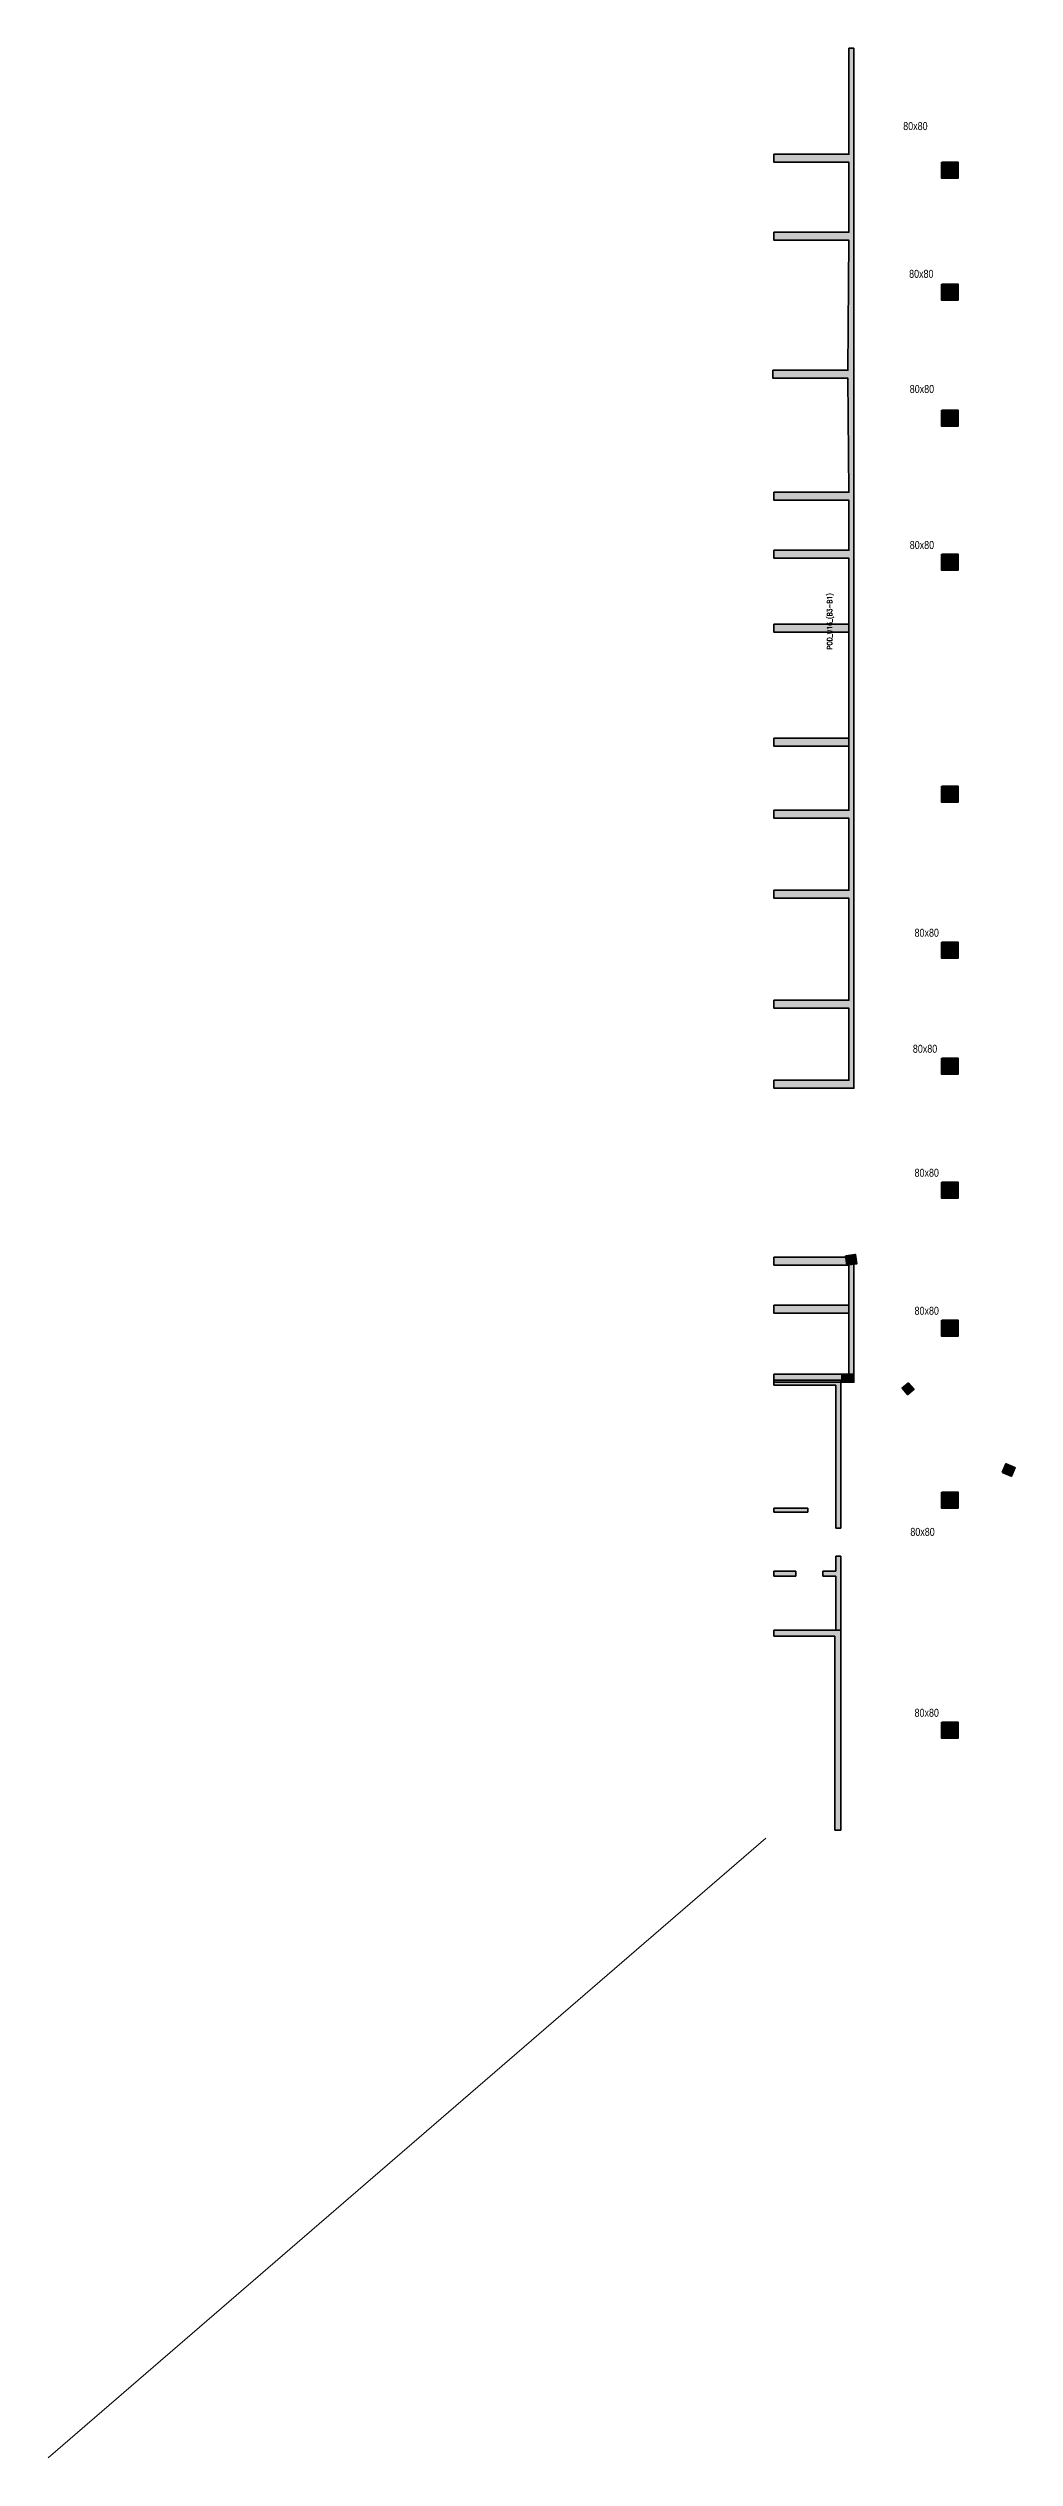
# Model space of a CAD drawing. Header units: millimetres. Extents: x -35878 to 217000, y -30975 to 89500.
# Drawn here: x -35878 to 12446, y -30975 to 89500 of the extents above; entities that cross this region are included whole.
import ezdxf
from ezdxf.enums import TextEntityAlignment as Align

# ---------------------------------------------------------------- set-up
doc = ezdxf.new("R2010")
doc.units = ezdxf.units.MM
doc.layers.get('0').update_dxf_attribs({"lineweight": 20})
doc.layers.get('Defpoints').update_dxf_attribs({"color": 151, "lineweight": 9})
doc.layers.add('NDC. KT Dam', color=32, linetype='Continuous', plot=False)
for name, color, linetype, lineweight in [('NDC_S_HATCH COLUMN AND WALL', 251, 'Continuous', 13), ('PD_B1F_Col|PD_B1F_Col|NDC_S-COLUMN', 4, 'Continuous', 40), ('PD_B1F_Col|PD_B1F_Col|NDC_S_HATCH COLUMN AND WALL', 251, 'Continuous', 13), ('PD_B1F_Col|PD_B1F_Col|POD_Core wall_12(B3-B1)$0$NDC_S_HATCH COLUMN AND WALL', 251, 'Continuous', 13), ('PD_B1F_Col|PD_B1F_Col|POD_Core wall_12(B3-B1)$0$NDC_S_WALL', 6, 'Continuous', 35), ('POD_Core wall_16(B3-B1)$0$NDC_S_HATCH COLUMN AND WALL', 251, 'Continuous', 13), ('POD_Core wall_16(B3-B1)$0$NDC_S_WALL', 6, 'Continuous', 35), ('Ramp wall 3(B3-B1)$0$NDC_S_WALL', 6, 'Continuous', 35)]:
    doc.layers.add(name, color=color, linetype=linetype, lineweight=lineweight)
doc.styles.add('ARIAL', font='arial.ttf', dxfattribs={"width": 0.8})
doc.styles.add('POD_Core wall_16(B3-B1)$0$NDC_BAR 2', font='romans.shx', dxfattribs={"width": 0.8})

# ---------------------------------------------------------------- blocks, each defined once
blk = doc.blocks.new('cot')
at = {"layer": 'PD_B1F_Col|PD_B1F_Col|NDC_S_HATCH COLUMN AND WALL', "ltscale": 0.005}
h = blk.add_hatch(color=256, dxfattribs=at)
h.dxf.hatch_style = 1
h.paths.add_polyline_path([(-0.5, 0.5), (0.5, 0.5), (0.5, -0.5), (-0.5, -0.5)])
at = {"layer": 'PD_B1F_Col|PD_B1F_Col|NDC_S-COLUMN', "ltscale": 0.005}
blk.add_lwpolyline([(-0.5, 0.5), (0.5, 0.5), (0.5, -0.5), (-0.5, -0.5)], close=True, dxfattribs=at)

msp = doc.modelspace()

# ---------------------------------------------------------------- hatches: boundary and pattern name
at = {"layer": '', "ltscale": 200}
h = msp.add_hatch(color=251, dxfattribs=at)
h.dxf.hatch_style = 1
h.paths.add_polyline_path([(3750, 22900), (400, 22900), (400, 22650), (3500, 22650), (3500, 15500), (3750, 15500)])
h.paths.add_polyline_path([(2100, 16500), (400, 16500), (400, 16300), (2100, 16300)], flags=17)
h.paths.add_polyline_path([(1500, 13350), (400, 13350), (400, 13100), (1500, 13100)])
h = msp.add_hatch(color=251, dxfattribs=at)
h.dxf.hatch_style = 1
h.paths.add_polyline_path([(3750, 10400), (400, 10400), (400, 10100), (3450, 10100), (3450, 400), (3750, 400)])
h.paths.add_polyline_path([(3750, 14100), (3500, 14100), (3500, 13350), (2850, 13350), (2850, 13100), (3500, 13100), (3500, 10400), (3750, 10400)])
at = {"layer": 'NDC_S_HATCH COLUMN AND WALL', "ltscale": 200}
h = msp.add_hatch(color=256, dxfattribs=at)
h.dxf.hatch_style = 1
h.paths.add_polyline_path([(4400, 29050), (400, 29050), (400, 28650), (4150, 28650), (4150, 23200), (4400, 23200)])
h = msp.add_hatch(color=256, dxfattribs=at)
h.dxf.hatch_style = 1
h.paths.add_polyline_path([(4150, 26650), (400, 26650), (400, 26250), (4150, 26250)])
h = msp.add_hatch(color=256, dxfattribs=at)
h.dxf.hatch_style = 1
h.paths.add_polyline_path([(3751, 23200), (400, 23200), (400, 22800), (3751, 22800)])
h = msp.add_hatch(color=256, dxfattribs=at)
h.dxf.hatch_style = 1
h.paths.add_polyline_path([(4400, 23200), (4150, 23200), (3750, 23200), (3750, 22800), (4400, 22800)])
at = {"layer": 'POD_Core wall_16(B3-B1)$0$NDC_S_HATCH COLUMN AND WALL', "ltscale": 200}
h = msp.add_hatch(color=256, dxfattribs=at)
h.dxf.hatch_style = 1
h.paths.add_polyline_path([(400, 64000), (4150, 64000), (4150, 51400), (400, 51400), (400, 51000), (4150, 51000), (4150, 47400), (400, 47400), (400, 47000), (4150, 47000), (4150, 41900), (400, 41900), (400, 41500), (4150, 41500), (4150, 37900), (400, 37900), (400, 37500), (4400, 37500), (4400, 89500), (4150, 89500), (4150, 84200), (400, 84200), (400, 83800), (4150, 83800), (4150, 80300), (400, 80300), (400, 79900), (4150, 79900), (4104, 73400), (354, 73400), (354, 73000), (4104, 73000), (4150, 67300), (400, 67300), (400, 66900), (4150, 66900), (4150, 64400), (400, 64400)])
h = msp.add_hatch(color=256, dxfattribs=at)
h.dxf.hatch_style = 1
h.paths.add_polyline_path([(400, 60700), (4150, 60700), (4150, 60300), (400, 60300)])
h.paths.add_polyline_path([(400, 55000), (4150, 55000), (4150, 54600), (400, 54600)])

# ---------------------------------------------------------------- linework, layer by layer
at = {"layer": 'Defpoints'}
msp.add_line((0, 0), (-35878, -30975), dxfattribs=at)
at = {"layer": 'PD_B1F_Col|PD_B1F_Col|POD_Core wall_12(B3-B1)$0$NDC_S_WALL', "ltscale": 200}
for p, q in [((400, 22900), (3750, 22900)), ((400, 22650), (400, 22900)), ((3750, 22900), (3750, 15500)), ((3500, 22650), (400, 22650)), ((3500, 15500), (3500, 22650)), ((400, 16500), (2100, 16500)), ((400, 16500), (400, 16300)), ((2100, 16300), (400, 16300)), ((2100, 16300), (2100, 16500)), ((3500, 15500), (3750, 15500)), ((400, 13350), (1500, 13350)), ((400, 13100), (400, 13350)), ((1500, 13100), (1500, 13350)), ((2850, 13350), (3500, 13350)), ((2850, 13100), (2850, 13350)), ((3500, 14100), (3750, 14100)), ((3500, 14100), (3500, 13350)), ((3750, 14100), (3750, 10400)), ((400, 13100), (1500, 13100)), ((2850, 13100), (3500, 13100)), ((3500, 13100), (3500, 10400)), ((3500, 10400), (400, 10400)), ((3750, 10400), (400, 10400)), ((400, 10100), (400, 10400)), ((3450, 10100), (400, 10100)), ((3450, 400), (3450, 10100)), ((3750, 400), (3750, 10400)), ((3450, 400), (3750, 400))]:
    msp.add_line(p, q, dxfattribs=at)
at = {"layer": 'POD_Core wall_16(B3-B1)$0$NDC_S_WALL', "ltscale": 200}
msp.add_lwpolyline([(4400, 89500), (4400, 37500), (400, 37500), (400, 37900), (4150, 37900), (4150, 41500), (400, 41500), (400, 41900), (4150, 41900), (4150, 47000), (400, 47000), (400, 47400), (4150, 47400), (4150, 51000), (400, 51000), (400, 51400), (4150, 51400), (4150, 64000), (400, 64000), (400, 64400), (4150, 64400), (4150, 66900), (400, 66900), (400, 67300), (4150, 67300), (4104, 73000), (354, 73000), (354, 73400), (4104, 73400), (4150, 79900), (400, 79900), (400, 80300), (4150, 80300), (4150, 83800), (400, 83800), (400, 84200), (4150, 84200), (4150, 89500)], close=True, dxfattribs=at)
at = {"layer": 'Ramp wall 3(B3-B1)$0$NDC_S_WALL'}
msp.add_line((400, 28650), (400, 29050), dxfattribs=at)
for points in [[(400, 60700), (4150, 60700), (4150, 60300), (400, 60300)], [(400, 55000), (4150, 55000), (4150, 54600), (400, 54600)]]:
    msp.add_lwpolyline(points, close=True, dxfattribs=at)
at = {"layer": 'Ramp wall 3(B3-B1)$0$NDC_S_WALL', "ltscale": 200}
msp.add_lwpolyline([(400, 29050), (4400, 29050), (4400, 23200), (4150, 23200), (4150, 28650), (400, 28650)], dxfattribs=at)
for points in [[(400, 26650), (4150, 26650), (4150, 26250), (400, 26250)], [(400, 22800), (4400, 22800), (4400, 23200), (400, 23200)]]:
    msp.add_lwpolyline(points, close=True, dxfattribs=at)

# ---------------------------------------------------------------- block references
at = {"xscale": 800, "yscale": 800}
for p in [(9200, 83400), (9200, 77300), (9200, 71000), (9200, 63800), (9200, 52200), (9200, 44400), (9200, 38600), (9200, 32400)]:
    msp.add_blockref('cot', p, dxfattribs=at)
at = {"layer": 'PD_B1F_Col|PD_B1F_Col|POD_Core wall_12(B3-B1)$0$NDC_S_HATCH COLUMN AND WALL', "ltscale": 200}
for p, xscale, yscale, zscale, rotation in [((4267, 28920), 469.4267209347356, 469.4267209347356, 1.173566802336839, 9.302182527612633), ((7108, 22475), 405.0122536378016, 405.0122536378016, 1.012530634094504, 39.66144272484167), ((12135, 18410), 476.0584168841804, 476.0584168841804, 1.190146042210451, 67.52245423567854)]:
    msp.add_blockref('cot', p, dxfattribs=dict(at, xscale=xscale, yscale=yscale, zscale=zscale, rotation=rotation))
at = {"layer": 'PD_B1F_Col|PD_B1F_Col|POD_Core wall_12(B3-B1)$0$NDC_S_HATCH COLUMN AND WALL', "ltscale": 200, "xscale": 800, "yscale": 800}
for p in [(9200, 25500), (9200, 16900), (9200, 5400)]:
    msp.add_blockref('cot', p, dxfattribs=at)

# ---------------------------------------------------------------- texts
at = {"layer": 'Defpoints', "style": 'POD_Core wall_16(B3-B1)$0$NDC_BAR 2', "width": 0.8}
msp.add_text('POD_W16_(B3-B1)', height=250, rotation=90, dxfattribs=at).set_placement((3314, 59434))
at = {"layer": 'NDC. KT Dam', "style": 'ARIAL', "width": 0.8}
for p in [(7477, 85606), (7771, 78218), (7803, 72461), (7803, 64661), (8044, 45274), (7959, 39474), (8044, 33274), (8044, 26374), (7833, 15319), (8044, 6274)]:
    msp.add_text('80x80', height=400, dxfattribs=at).set_placement(p, align=Align.MIDDLE_CENTER)

doc.saveas('drawing.dxf')
